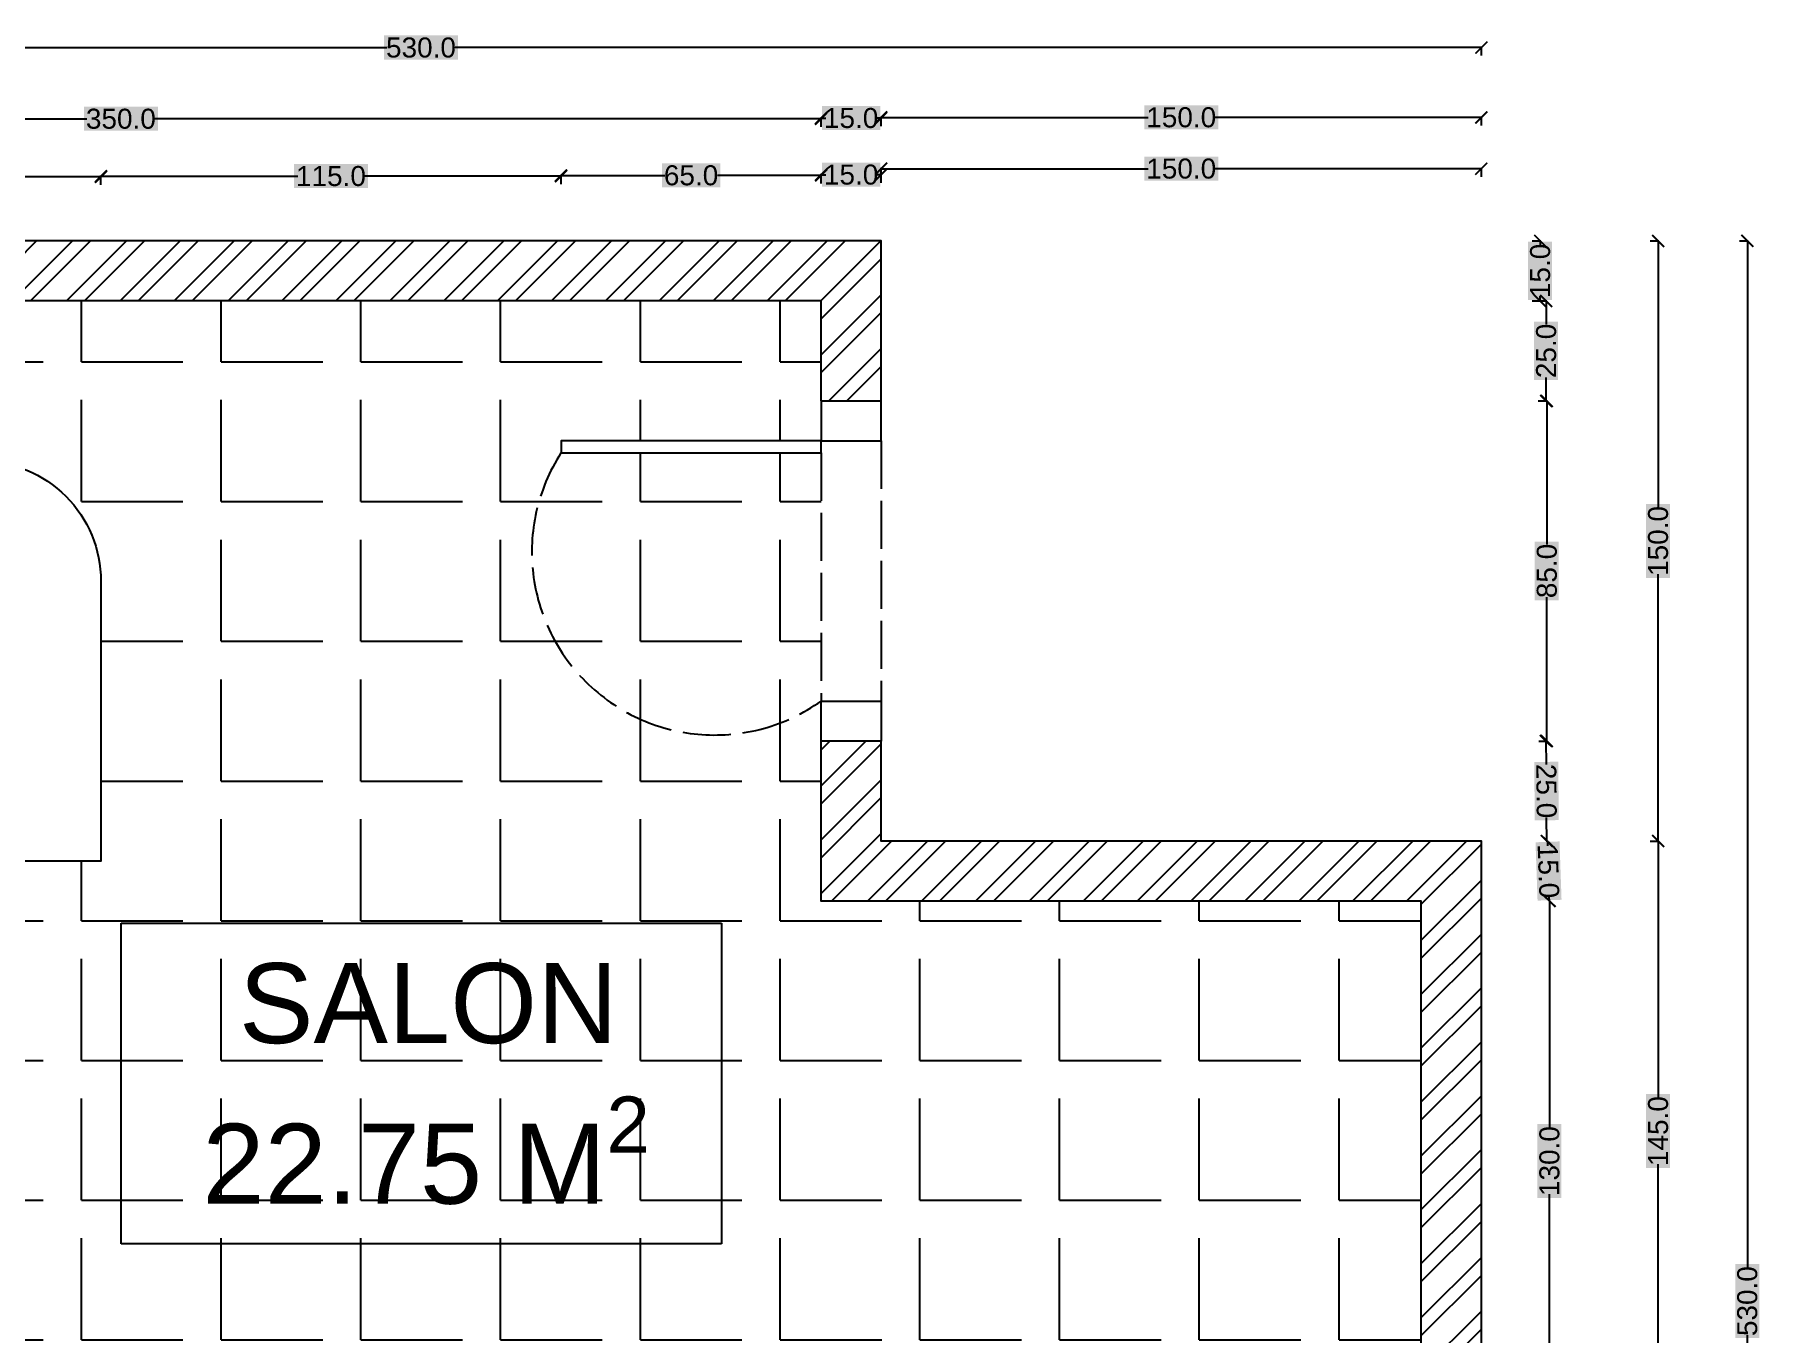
# Model space of a CAD drawing. Header units: millimetres. Extents: x 5337 to 6636, y 4566 to 5864.
# Drawn here: x 6205 to 6636.3, y 4891.1 to 5215.8 of the extents above; entities that cross this region are included whole.
import ezdxf

# ---------------------------------------------------------------- set-up
doc = ezdxf.new("R2010")
doc.units = ezdxf.units.MM
doc.linetypes.add('ACAD_ISO02W100', pattern=[15, 12, -3])
for name, color, linetype in [('duvar', 7, 'Continuous'), ('hatch', 7, 'Continuous'), ('hatch2', 2, 'Continuous'), ('kapı', 1, 'Continuous'), ('tefriş', 7, 'Continuous'), ('text', 7, 'Continuous')]:
    doc.layers.add(name, color=color, linetype=linetype)
doc.styles.get("Standard").update_dxf_attribs({"font": 'arial.ttf'})
doc.dimstyles.new('Copy(2) of Standard', dxfattribs={"dimtxt": 5, "dimasz": 3, "dimexe": 0.18, "dimexo": 0.0625, "dimgap": 0.09, "dimtad": 0, "dimdec": 1, "dimzin": 0, "dimdsep": 46, "dimtxsty": 'Standard', "dimblk": 'ARCHTICK', "dimcen": 0.09, "dimadec": 0, "dimazin": 0, "dimtfac": 1, "dimtdec": 1, "dimtofl": 0, "dimtmove": 0, "dimatfit": 3, "dimfxl": 2, "dimfxlon": 1, "dimtfill": 2, "dimtfillclr": 1, "dimtolj": 1, "dimtzin": 0, "dimarcsym": 0})
pattern_1 = [(0, (0, 0), (0, 34.925), [25.4, -9.525]), (90, (0, 0), (-34.925, 2e-15), [25.4, -9.525])]
pattern_2 = [(45, (700, 0), (-6.735192, 6.735192), []), (45, (704.49, 0), (-6.735192, 6.735192), [])]

# ---------------------------------------------------------------- blocks, each defined once
blk = doc.blocks.new('kapı_2')
at = {"transparency": 33554661}
for p, q in [((5701.55, 5824.23), (5701.55, 5814.23)), ((5716.55, 5814.23), (5716.55, 5824.23)), ((5701.55, 5814.23), (5716.55, 5814.23))]:
    blk.add_line(p, q, dxfattribs=at)
at = {"linetype": 'ACAD_ISO02W100', "transparency": 33554661}
for p, q in [((5701.55, 5811.23), (5701.55, 5749.23)), ((5716.55, 5814.23), (5716.55, 5749.23))]:
    blk.add_line(p, q, dxfattribs=at)
at = {"transparency": 33554661}
for points in [[(5701.55, 5814.23), (5636.55, 5814.23), (5636.55, 5811.23), (5701.55, 5811.23), (5701.55, 5814.23)], [(5701.55, 5739.23), (5701.55, 5749.23), (5716.55, 5749.23), (5716.55, 5739.23)]]:
    blk.add_lwpolyline(points, dxfattribs=at)
at = {"linetype": 'ACAD_ISO02W100', "transparency": 33554661}
blk.add_arc((5675, 5786.47), 45.74, 147.2287, 305.4777, dxfattribs=at)
blk = doc.blocks.new('duvar_2')
for p, q in [((5701.55, 5824.23), (5716.55, 5824.23)), ((5716.55, 5739.23), (5701.55, 5739.23))]:
    blk.add_line(p, q)
for points in [[(5716.55, 5824.23), (5716.55, 5864.23), (5336.55, 5864.23), (5336.55, 5334.23), (5551.55, 5334.23)], [(5701.55, 5824.23), (5701.55, 5849.23), (5351.55, 5849.23)], [(5651.55, 5349.23), (5851.55, 5349.23), (5851.55, 5699.23), (5701.55, 5699.23), (5701.55, 5739.23)], [(5651.55, 5334.23), (5866.55, 5334.23), (5866.55, 5714.23), (5716.55, 5714.23), (5716.55, 5739.23)]]:
    blk.add_lwpolyline(points)
blk = doc.blocks.new('masa_2')
at = {"linetype": 'Continuous'}
for p, q in [((6150.31, 5828.88), (6130.31, 5828.88)), ((6130.31, 5828.88), (6130.31, 5824.88)), ((6150.31, 5824.88), (6150.31, 5828.88)), ((6210.31, 5828.77), (6190.31, 5828.77)), ((6190.31, 5828.77), (6190.31, 5824.77)), ((6210.31, 5824.77), (6210.31, 5828.77)), ((6130.31, 5824.88), (6138.31, 5824.88)), ((6138.31, 5819.78), (6138.31, 5824.88)), ((6138.31, 5824.88), (6142.31, 5824.88)), ((6142.31, 5819.78), (6142.31, 5824.88)), ((6142.31, 5824.88), (6150.31, 5824.88)), ((6190.31, 5824.77), (6198.31, 5824.77)), ((6198.31, 5819.67), (6198.31, 5824.77)), ((6198.31, 5824.77), (6202.31, 5824.77)), ((6202.31, 5819.67), (6202.31, 5824.77)), ((6202.31, 5824.77), (6210.31, 5824.77)), ((6138.85, 5680.03), (6138.89, 5674.93)), ((6142.85, 5680.06), (6142.89, 5674.96)), ((6198.84, 5680.6), (6198.88, 5675.5)), ((6202.84, 5680.63), (6202.88, 5675.53)), ((6130.89, 5674.86), (6138.89, 5674.93)), ((6130.92, 5670.87), (6130.89, 5674.86)), ((6138.89, 5674.93), (6142.89, 5674.96)), ((6142.89, 5674.96), (6150.89, 5675.02)), ((6150.89, 5675.02), (6150.92, 5671.02)), ((6190.88, 5675.44), (6198.88, 5675.5)), ((6190.91, 5671.44), (6190.88, 5675.44)), ((6198.88, 5675.5), (6202.88, 5675.53)), ((6202.88, 5675.53), (6210.88, 5675.59)), ((6210.88, 5675.59), (6210.91, 5671.59)), ((6150.92, 5671.02), (6130.92, 5670.87)), ((6210.91, 5671.59), (6190.91, 5671.44))]:
    blk.add_line(p, q, dxfattribs=at)
blk.add_lwpolyline([(6100.31, 5799.88), (6100.31, 5799.88), (6220.31, 5799.88, -0.414214), (6250.31, 5769.88), (6250.31, 5699.88), (6130.31, 5699.88, -0.414214), (6100.31, 5729.88), (6100.31, 5799.88)], format="xyb", dxfattribs=at)
for centre, radius, start, end in [((6140.31, 5799.88), 20, 0, 180), ((6200.31, 5799.77), 20, 0.3191, 179.6809), ((6140.31, 5799.88), 15, 0, 180), ((6200.31, 5799.77), 15, 0.4255, 179.5745), ((6140.69, 5699.94), 20, 175.6784, 359.8365), ((6140.69, 5699.94), 15, 178.8543, 359.782), ((6200.69, 5700.51), 20, 181.7991, 358.2009), ((6200.69, 5700.51), 15, 182.3991, 357.6009)]:
    blk.add_arc(centre, radius, start, end, dxfattribs=at)
blk = doc.blocks.new('_ArchTick')
at = {"color": 0, "linetype": 'ByBlock', "transparency": 33554661, "const_width": 0.15}
blk.add_lwpolyline([(-0.5, -0.5), (0.5, 0.5)], dxfattribs=at)
blk = doc.blocks.new('*D13')
at = {"color": 0, "linetype": 'Continuous', "lineweight": -2, "transparency": 16777216}
for p, q in [((6071.55, 5179.93), (6071.55, 5180.42)), ((6071.55, 5180.24), (6138.27, 5180.24)), ((6221.55, 5180.24), (6154.83, 5180.24)), ((6221.55, 5178.24), (6221.55, 5180.42))]:
    blk.add_line(p, q, dxfattribs=at)
at = {"layer": 'Defpoints', "color": 0, "linetype": 'Continuous', "transparency": 16777216}
for p in [(6071.55, 5179.86), (6221.55, 5180.24), (6221.55, 5072.83)]:
    blk.add_point(p, dxfattribs=at)
at = {"color": 0, "linetype": 'Continuous', "lineweight": -2, "transparency": 16777216, "xscale": 3, "yscale": 3, "zscale": 3, "rotation": 180}
blk.add_blockref('_ArchTick', (6071.55, 5180.24), dxfattribs=at)
at = {"color": 0, "linetype": 'Continuous', "lineweight": -2, "transparency": 16777216, "xscale": 3, "yscale": 3, "zscale": 3}
blk.add_blockref('_ArchTick', (6221.55, 5180.24), dxfattribs=at)
at = {"color": 0, "linetype": 'Continuous', "transparency": 16777216, "insert": (6146.55, 5180.24), "char_height": 5, "attachment_point": 5, "bg_fill": 1, "box_fill_scale": 1.1, "bg_fill_color": 1, "bg_fill_transparency": 0}
blk.add_mtext('\\A1;150.0', dxfattribs=at)
blk = doc.blocks.new('*D14')
at = {"color": 0, "linetype": 'Continuous', "lineweight": -2, "transparency": 16777216}
for p, q in [((6221.55, 5180.31), (6221.55, 5180.6)), ((6336.55, 5178.42), (6336.55, 5180.6)), ((6221.55, 5180.42), (6270.77, 5180.42)), ((6336.55, 5180.42), (6287.33, 5180.42))]:
    blk.add_line(p, q, dxfattribs=at)
at = {"layer": 'Defpoints', "color": 0, "linetype": 'Continuous', "transparency": 16777216}
for p in [(6221.55, 5180.24), (6336.55, 5180.42), (6336.55, 5114.23)]:
    blk.add_point(p, dxfattribs=at)
at = {"color": 0, "linetype": 'Continuous', "lineweight": -2, "transparency": 16777216, "xscale": 3, "yscale": 3, "zscale": 3, "rotation": 180}
blk.add_blockref('_ArchTick', (6221.55, 5180.42), dxfattribs=at)
at = {"color": 0, "linetype": 'Continuous', "lineweight": -2, "transparency": 16777216, "xscale": 3, "yscale": 3, "zscale": 3}
blk.add_blockref('_ArchTick', (6336.55, 5180.42), dxfattribs=at)
at = {"color": 0, "linetype": 'Continuous', "transparency": 16777216, "insert": (6279.05, 5180.42), "char_height": 5, "attachment_point": 5, "bg_fill": 1, "box_fill_scale": 1.1, "bg_fill_color": 1, "bg_fill_transparency": 0}
blk.add_mtext('\\A1;115.0', dxfattribs=at)
blk = doc.blocks.new('*D15')
at = {"color": 0, "linetype": 'Continuous', "lineweight": -2, "transparency": 16777216}
for p, q in [((6336.55, 5180.49), (6336.55, 5180.78)), ((6336.55, 5180.6), (6362.46, 5180.6)), ((6401.55, 5180.6), (6375.64, 5180.6)), ((6401.55, 5178.6), (6401.55, 5180.78))]:
    blk.add_line(p, q, dxfattribs=at)
at = {"layer": 'Defpoints', "color": 0, "linetype": 'Continuous', "transparency": 16777216}
for p in [(6401.55, 5180.6), (6336.55, 5180.42), (6401.55, 5149.23)]:
    blk.add_point(p, dxfattribs=at)
at = {"color": 0, "linetype": 'Continuous', "lineweight": -2, "transparency": 16777216, "xscale": 3, "yscale": 3, "zscale": 3, "rotation": 180}
blk.add_blockref('_ArchTick', (6336.55, 5180.6), dxfattribs=at)
at = {"color": 0, "linetype": 'Continuous', "lineweight": -2, "transparency": 16777216, "xscale": 3, "yscale": 3, "zscale": 3}
blk.add_blockref('_ArchTick', (6401.55, 5180.6), dxfattribs=at)
at = {"color": 0, "linetype": 'Continuous', "transparency": 16777216, "insert": (6369.05, 5180.6), "char_height": 5, "attachment_point": 5, "bg_fill": 1, "box_fill_scale": 1.1, "bg_fill_color": 1, "bg_fill_transparency": 0}
blk.add_mtext('\\A1;65.0', dxfattribs=at)
blk = doc.blocks.new('*D16')
at = {"color": 0, "linetype": 'Continuous', "lineweight": -2, "transparency": 16777216}
for p, q in [((6401.55, 5180.67), (6401.55, 5180.96)), ((6401.55, 5180.78), (6402.71, 5180.78)), ((6416.55, 5180.78), (6415.39, 5180.78)), ((6416.55, 5178.78), (6416.55, 5180.96))]:
    blk.add_line(p, q, dxfattribs=at)
at = {"layer": 'Defpoints', "color": 0, "linetype": 'Continuous', "transparency": 16777216}
for p in [(6401.55, 5180.6), (6416.55, 5180.78), (6416.55, 5164.23)]:
    blk.add_point(p, dxfattribs=at)
at = {"color": 0, "linetype": 'Continuous', "lineweight": -2, "transparency": 16777216, "xscale": 3, "yscale": 3, "zscale": 3, "rotation": 180}
blk.add_blockref('_ArchTick', (6401.55, 5180.78), dxfattribs=at)
at = {"color": 0, "linetype": 'Continuous', "lineweight": -2, "transparency": 16777216, "xscale": 3, "yscale": 3, "zscale": 3}
blk.add_blockref('_ArchTick', (6416.55, 5180.78), dxfattribs=at)
at = {"color": 0, "linetype": 'Continuous', "transparency": 16777216, "insert": (6409.05, 5180.78), "char_height": 5, "attachment_point": 5, "bg_fill": 1, "box_fill_scale": 1.1, "bg_fill_color": 1, "bg_fill_transparency": 0}
blk.add_mtext('\\A1;15.0', dxfattribs=at)
blk = doc.blocks.new('*D17')
at = {"color": 0, "linetype": 'Continuous', "lineweight": -2, "transparency": 16777216}
for p, q in [((6416.55, 5180.28), (6416.55, 5182.46)), ((6416.55, 5182.28), (6483.27, 5182.28)), ((6566.55, 5182.28), (6499.83, 5182.28)), ((6566.55, 5180.28), (6566.55, 5182.46))]:
    blk.add_line(p, q, dxfattribs=at)
at = {"layer": 'Defpoints', "color": 0, "linetype": 'Continuous', "transparency": 16777216}
for p in [(6566.55, 5182.28), (6416.55, 5179.87), (6566.55, 5014.23)]:
    blk.add_point(p, dxfattribs=at)
at = {"color": 0, "linetype": 'Continuous', "lineweight": -2, "transparency": 16777216, "xscale": 3, "yscale": 3, "zscale": 3, "rotation": 180}
blk.add_blockref('_ArchTick', (6416.55, 5182.28), dxfattribs=at)
at = {"color": 0, "linetype": 'Continuous', "lineweight": -2, "transparency": 16777216, "xscale": 3, "yscale": 3, "zscale": 3}
blk.add_blockref('_ArchTick', (6566.55, 5182.28), dxfattribs=at)
at = {"color": 0, "linetype": 'Continuous', "transparency": 16777216, "insert": (6491.55, 5182.28), "char_height": 5, "attachment_point": 5, "bg_fill": 1, "box_fill_scale": 1.1, "bg_fill_color": 1, "bg_fill_transparency": 0}
blk.add_mtext('\\A1;150.0', dxfattribs=at)
blk = doc.blocks.new('*D19')
at = {"color": 0, "linetype": 'Continuous', "lineweight": -2, "transparency": 16777216}
for p, q in [((6051.55, 5194.62), (6051.55, 5194.92)), ((6051.55, 5194.74), (6218.03, 5194.74)), ((6401.55, 5194.74), (6235.06, 5194.74)), ((6401.55, 5192.74), (6401.55, 5194.92))]:
    blk.add_line(p, q, dxfattribs=at)
at = {"layer": 'Defpoints', "color": 0, "linetype": 'Continuous', "transparency": 16777216}
for p in [(6051.55, 5194.56), (6401.55, 5194.74), (6401.55, 5149.23)]:
    blk.add_point(p, dxfattribs=at)
at = {"color": 0, "linetype": 'Continuous', "lineweight": -2, "transparency": 16777216, "xscale": 3, "yscale": 3, "zscale": 3, "rotation": 180}
blk.add_blockref('_ArchTick', (6051.55, 5194.74), dxfattribs=at)
at = {"color": 0, "linetype": 'Continuous', "lineweight": -2, "transparency": 16777216, "xscale": 3, "yscale": 3, "zscale": 3}
blk.add_blockref('_ArchTick', (6401.55, 5194.74), dxfattribs=at)
at = {"color": 0, "linetype": 'Continuous', "transparency": 16777216, "insert": (6226.55, 5194.74), "char_height": 5, "attachment_point": 5, "bg_fill": 1, "box_fill_scale": 1.1, "bg_fill_color": 1, "bg_fill_transparency": 0}
blk.add_mtext('\\A1;350.0', dxfattribs=at)
blk = doc.blocks.new('*D20')
at = {"color": 0, "linetype": 'Continuous', "lineweight": -2, "transparency": 16777216}
for p, q in [((6401.55, 5194.8), (6401.55, 5195.1)), ((6401.55, 5194.92), (6402.71, 5194.92)), ((6416.55, 5194.92), (6415.39, 5194.92)), ((6416.55, 5192.92), (6416.55, 5195.1))]:
    blk.add_line(p, q, dxfattribs=at)
at = {"layer": 'Defpoints', "color": 0, "linetype": 'Continuous', "transparency": 16777216}
for p in [(6401.55, 5194.74), (6416.55, 5194.92), (6416.55, 5164.23)]:
    blk.add_point(p, dxfattribs=at)
at = {"color": 0, "linetype": 'Continuous', "lineweight": -2, "transparency": 16777216, "xscale": 3, "yscale": 3, "zscale": 3, "rotation": 180}
blk.add_blockref('_ArchTick', (6401.55, 5194.92), dxfattribs=at)
at = {"color": 0, "linetype": 'Continuous', "lineweight": -2, "transparency": 16777216, "xscale": 3, "yscale": 3, "zscale": 3}
blk.add_blockref('_ArchTick', (6416.55, 5194.92), dxfattribs=at)
at = {"color": 0, "linetype": 'Continuous', "transparency": 16777216, "insert": (6409.05, 5194.92), "char_height": 5, "attachment_point": 5, "bg_fill": 1, "box_fill_scale": 1.1, "bg_fill_color": 1, "bg_fill_transparency": 0}
blk.add_mtext('\\A1;15.0', dxfattribs=at)
blk = doc.blocks.new('*D21')
at = {"color": 0, "linetype": 'Continuous', "lineweight": -2, "transparency": 16777216}
for p, q in [((6416.55, 5194.98), (6416.55, 5195.28)), ((6416.55, 5195.1), (6483.27, 5195.1)), ((6566.55, 5195.1), (6499.83, 5195.1)), ((6566.55, 5193.1), (6566.55, 5195.28))]:
    blk.add_line(p, q, dxfattribs=at)
at = {"layer": 'Defpoints', "color": 0, "linetype": 'Continuous', "transparency": 16777216}
for p in [(6416.55, 5194.92), (6566.55, 5195.1), (6566.55, 5014.23)]:
    blk.add_point(p, dxfattribs=at)
at = {"color": 0, "linetype": 'Continuous', "lineweight": -2, "transparency": 16777216, "xscale": 3, "yscale": 3, "zscale": 3, "rotation": 180}
blk.add_blockref('_ArchTick', (6416.55, 5195.1), dxfattribs=at)
at = {"color": 0, "linetype": 'Continuous', "lineweight": -2, "transparency": 16777216, "xscale": 3, "yscale": 3, "zscale": 3}
blk.add_blockref('_ArchTick', (6566.55, 5195.1), dxfattribs=at)
at = {"color": 0, "linetype": 'Continuous', "transparency": 16777216, "insert": (6491.55, 5195.1), "char_height": 5, "attachment_point": 5, "bg_fill": 1, "box_fill_scale": 1.1, "bg_fill_color": 1, "bg_fill_transparency": 0}
blk.add_mtext('\\A1;150.0', dxfattribs=at)
blk = doc.blocks.new('*D22')
at = {"color": 0, "linetype": 'Continuous', "lineweight": -2, "transparency": 16777216}
for p, q in [((6036.55, 5210.54), (6036.55, 5212.72)), ((6036.55, 5212.54), (6293.03, 5212.54)), ((6566.55, 5212.54), (6310.07, 5212.54)), ((6566.55, 5210.54), (6566.55, 5212.72))]:
    blk.add_line(p, q, dxfattribs=at)
at = {"layer": 'Defpoints', "color": 0, "linetype": 'Continuous', "transparency": 16777216}
for p in [(6566.55, 5212.54), (6036.55, 5164.23), (6566.55, 5014.23)]:
    blk.add_point(p, dxfattribs=at)
at = {"color": 0, "linetype": 'Continuous', "lineweight": -2, "transparency": 16777216, "xscale": 3, "yscale": 3, "zscale": 3, "rotation": 180}
blk.add_blockref('_ArchTick', (6036.55, 5212.54), dxfattribs=at)
at = {"color": 0, "linetype": 'Continuous', "lineweight": -2, "transparency": 16777216, "xscale": 3, "yscale": 3, "zscale": 3}
blk.add_blockref('_ArchTick', (6566.55, 5212.54), dxfattribs=at)
at = {"color": 0, "linetype": 'Continuous', "transparency": 16777216, "insert": (6301.55, 5212.54), "char_height": 5, "attachment_point": 5, "bg_fill": 1, "box_fill_scale": 1.1, "bg_fill_color": 1, "bg_fill_transparency": 0}
blk.add_mtext('\\A1;530.0', dxfattribs=at)
blk = doc.blocks.new('*D23')
at = {"color": 0, "linetype": 'Continuous', "lineweight": -2, "transparency": 16777216}
for p, q in [((6579.26, 5164.23), (6581.44, 5164.23)), ((6581.26, 5164.23), (6581.26, 5163.07)), ((6581.26, 5149.23), (6581.26, 5150.39)), ((6579.26, 5149.23), (6581.44, 5149.23))]:
    blk.add_line(p, q, dxfattribs=at)
at = {"layer": 'Defpoints', "color": 0, "linetype": 'Continuous', "transparency": 16777216}
for p in [(6416.55, 5164.23), (6401.55, 5149.23), (6581.26, 5149.23)]:
    blk.add_point(p, dxfattribs=at)
at = {"color": 0, "linetype": 'Continuous', "lineweight": -2, "transparency": 16777216, "xscale": 3, "yscale": 3, "zscale": 3}
for p, rotation in [((6581.26, 5164.23), 90), ((6581.26, 5149.23), 270)]:
    blk.add_blockref('_ArchTick', p, dxfattribs=dict(at, rotation=rotation))
at = {"color": 0, "linetype": 'Continuous', "transparency": 16777216, "insert": (6581.26, 5156.73), "char_height": 5, "attachment_point": 5, "rotation": 90, "bg_fill": 1, "box_fill_scale": 1.1, "bg_fill_color": 1, "bg_fill_transparency": 0}
blk.add_mtext('\\A1;15.0', dxfattribs=at)
blk = doc.blocks.new('*D24')
at = {"color": 0, "linetype": 'Continuous', "lineweight": -2, "transparency": 16777216}
for p, q in [((6581.5, 5149.23), (6582.94, 5149.23)), ((6582.76, 5149.23), (6582.76, 5143.34)), ((6582.76, 5124.23), (6582.76, 5130.11)), ((6580.76, 5124.23), (6582.94, 5124.23))]:
    blk.add_line(p, q, dxfattribs=at)
at = {"layer": 'Defpoints', "color": 0, "linetype": 'Continuous', "transparency": 16777216}
for p in [(6581.44, 5149.23), (6416.55, 5124.23), (6582.76, 5124.23)]:
    blk.add_point(p, dxfattribs=at)
at = {"color": 0, "linetype": 'Continuous', "lineweight": -2, "transparency": 16777216, "xscale": 3, "yscale": 3, "zscale": 3}
for p, rotation in [((6582.76, 5149.23), 90), ((6582.76, 5124.23), 270)]:
    blk.add_blockref('_ArchTick', p, dxfattribs=dict(at, rotation=rotation))
at = {"color": 0, "linetype": 'Continuous', "transparency": 16777216, "insert": (6582.76, 5136.73), "char_height": 5, "attachment_point": 5, "rotation": 90, "bg_fill": 1, "box_fill_scale": 1.1, "bg_fill_color": 1, "bg_fill_transparency": 0}
blk.add_mtext('\\A1;25.0', dxfattribs=at)
blk = doc.blocks.new('*D25')
at = {"color": 0, "linetype": 'Continuous', "lineweight": -2, "transparency": 16777216}
for p, q in [((6582.82, 5124.23), (6583.12, 5124.23)), ((6582.94, 5124.23), (6582.94, 5088.31)), ((6582.94, 5039.23), (6582.94, 5075.15)), ((6580.94, 5039.23), (6583.12, 5039.23))]:
    blk.add_line(p, q, dxfattribs=at)
at = {"layer": 'Defpoints', "color": 0, "linetype": 'Continuous', "transparency": 16777216}
for p in [(6582.76, 5124.23), (6416.55, 5039.23), (6582.94, 5039.23)]:
    blk.add_point(p, dxfattribs=at)
at = {"color": 0, "linetype": 'Continuous', "lineweight": -2, "transparency": 16777216, "xscale": 3, "yscale": 3, "zscale": 3}
for p, rotation in [((6582.94, 5124.23), 90), ((6582.94, 5039.23), 270)]:
    blk.add_blockref('_ArchTick', p, dxfattribs=dict(at, rotation=rotation))
at = {"color": 0, "linetype": 'Continuous', "transparency": 16777216, "insert": (6582.94, 5081.73), "char_height": 5, "attachment_point": 5, "rotation": 90, "bg_fill": 1, "box_fill_scale": 1.1, "bg_fill_color": 1, "bg_fill_transparency": 0}
blk.add_mtext('\\A1;85.0', dxfattribs=at)
blk = doc.blocks.new('*D26')
at = {"color": 0, "linetype": 'Continuous', "lineweight": -2, "transparency": 16777216}
for p, q in [((6582.88, 5039.23), (6582.51, 5039.22)), ((6582.69, 5039.22), (6582.74, 5033.34)), ((6582.92, 5014.22), (6582.87, 5020.11)), ((6583.12, 5014.23), (6582.74, 5014.22))]:
    blk.add_line(p, q, dxfattribs=at)
at = {"layer": 'Defpoints', "color": 0, "linetype": 'Continuous', "transparency": 16777216}
for p in [(6582.94, 5039.23), (6582.92, 5014.22), (6583.18, 5014.23)]:
    blk.add_point(p, dxfattribs=at)
at = {"color": 0, "linetype": 'Continuous', "lineweight": -2, "transparency": 16777216, "xscale": 3, "yscale": 3, "zscale": 3}
for p, rotation in [((6582.69, 5039.22), 90.54354963976046), ((6582.92, 5014.22), 270.5435496397604)]:
    blk.add_blockref('_ArchTick', p, dxfattribs=dict(at, rotation=rotation))
at = {"color": 0, "linetype": 'Continuous', "transparency": 16777216, "insert": (6582.8, 5026.72), "char_height": 5, "attachment_point": 5, "rotation": 270.5435, "bg_fill": 1, "box_fill_scale": 1.1, "bg_fill_color": 1, "bg_fill_transparency": 0}
blk.add_mtext('\\A1;25.0', dxfattribs=at)
blk = doc.blocks.new('*D27')
at = {"color": 0, "linetype": 'Continuous', "lineweight": -2, "transparency": 16777216}
for p, q in [((6582.99, 5014.23), (6583.23, 5014.23)), ((6583.05, 5014.23), (6583.09, 5013.07)), ((6583.58, 4999.23), (6583.54, 5000.39)), ((6583.51, 4999.23), (6583.76, 4999.24))]:
    blk.add_line(p, q, dxfattribs=at)
at = {"layer": 'Defpoints', "color": 0, "linetype": 'Continuous', "transparency": 16777216}
for p in [(6582.92, 5014.22), (6583.45, 4999.23), (6583.58, 4999.23)]:
    blk.add_point(p, dxfattribs=at)
at = {"color": 0, "linetype": 'Continuous', "lineweight": -2, "transparency": 16777216, "xscale": 3, "yscale": 3, "zscale": 3}
for p, rotation in [((6583.05, 5014.23), 91.9945518618993), ((6583.58, 4999.23), 271.9945518618993)]:
    blk.add_blockref('_ArchTick', p, dxfattribs=dict(at, rotation=rotation))
at = {"color": 0, "linetype": 'Continuous', "transparency": 16777216, "insert": (6583.31, 5006.73), "char_height": 5, "attachment_point": 5, "rotation": 271.9946, "bg_fill": 1, "box_fill_scale": 1.1, "bg_fill_color": 1, "bg_fill_transparency": 0}
blk.add_mtext('\\A1;15.0', dxfattribs=at)
blk = doc.blocks.new('*D28')
at = {"color": 0, "linetype": 'Continuous', "lineweight": -2, "transparency": 16777216}
for p, q in [((6583.57, 4999.23), (6583.76, 4999.23)), ((6583.58, 4999.23), (6583.58, 4942.51)), ((6583.58, 4869.23), (6583.58, 4925.95)), ((6581.58, 4869.23), (6583.76, 4869.23))]:
    blk.add_line(p, q, dxfattribs=at)
at = {"layer": 'Defpoints', "color": 0, "linetype": 'Continuous', "transparency": 16777216}
for p in [(6583.51, 4999.23), (6531.55, 4869.23), (6583.58, 4869.23)]:
    blk.add_point(p, dxfattribs=at)
at = {"color": 0, "linetype": 'Continuous', "lineweight": -2, "transparency": 16777216, "xscale": 3, "yscale": 3, "zscale": 3}
for p, rotation in [((6583.58, 4999.23), 90), ((6583.58, 4869.23), 270)]:
    blk.add_blockref('_ArchTick', p, dxfattribs=dict(at, rotation=rotation))
at = {"color": 0, "linetype": 'Continuous', "transparency": 16777216, "insert": (6583.58, 4934.23), "char_height": 5, "attachment_point": 5, "rotation": 90, "bg_fill": 1, "box_fill_scale": 1.1, "bg_fill_color": 1, "bg_fill_transparency": 0}
blk.add_mtext('\\A1;130.0', dxfattribs=at)
blk = doc.blocks.new('*D32')
at = {"color": 0, "linetype": 'Continuous', "lineweight": -2, "transparency": 16777216}
for p, q in [((6608.74, 5164.23), (6610.92, 5164.23)), ((6610.74, 5164.23), (6610.74, 5097.51)), ((6610.74, 5014.23), (6610.74, 5080.94)), ((6608.74, 5014.23), (6610.92, 5014.23))]:
    blk.add_line(p, q, dxfattribs=at)
at = {"layer": 'Defpoints', "color": 0, "linetype": 'Continuous', "transparency": 16777216}
for p in [(6416.55, 5164.23), (6416.55, 5014.23), (6610.74, 5014.23)]:
    blk.add_point(p, dxfattribs=at)
at = {"color": 0, "linetype": 'Continuous', "lineweight": -2, "transparency": 16777216, "xscale": 3, "yscale": 3, "zscale": 3}
for p, rotation in [((6610.74, 5164.23), 90), ((6610.74, 5014.23), 270)]:
    blk.add_blockref('_ArchTick', p, dxfattribs=dict(at, rotation=rotation))
at = {"color": 0, "linetype": 'Continuous', "transparency": 16777216, "insert": (6610.74, 5089.23), "char_height": 5, "attachment_point": 5, "rotation": 90, "bg_fill": 1, "box_fill_scale": 1.1, "bg_fill_color": 1, "bg_fill_transparency": 0}
blk.add_mtext('\\A1;150.0', dxfattribs=at)
blk = doc.blocks.new('*D33')
at = {"color": 0, "linetype": 'Continuous', "lineweight": -2, "transparency": 16777216}
for p, q in [((6609.9, 5014.23), (6610.92, 5014.23)), ((6610.74, 5014.23), (6610.74, 4950.01)), ((6610.74, 4869.23), (6610.74, 4933.44)), ((6608.74, 4869.23), (6610.92, 4869.23))]:
    blk.add_line(p, q, dxfattribs=at)
at = {"layer": 'Defpoints', "color": 0, "linetype": 'Continuous', "transparency": 16777216}
for p in [(6609.83, 5014.23), (6531.55, 4869.23), (6610.74, 4869.23)]:
    blk.add_point(p, dxfattribs=at)
at = {"color": 0, "linetype": 'Continuous', "lineweight": -2, "transparency": 16777216, "xscale": 3, "yscale": 3, "zscale": 3}
for p, rotation in [((6610.74, 5014.23), 90), ((6610.74, 4869.23), 270)]:
    blk.add_blockref('_ArchTick', p, dxfattribs=dict(at, rotation=rotation))
at = {"color": 0, "linetype": 'Continuous', "transparency": 16777216, "insert": (6610.74, 4941.73), "char_height": 5, "attachment_point": 5, "rotation": 90, "bg_fill": 1, "box_fill_scale": 1.1, "bg_fill_color": 1, "bg_fill_transparency": 0}
blk.add_mtext('\\A1;145.0', dxfattribs=at)
blk = doc.blocks.new('*D36')
at = {"color": 0, "linetype": 'Continuous', "lineweight": -2, "transparency": 16777216}
for p, q in [((6631.03, 5164.23), (6633.21, 5164.23)), ((6633.03, 5164.23), (6633.03, 4907.74)), ((6633.03, 4634.23), (6633.03, 4890.71)), ((6631.03, 4634.23), (6633.21, 4634.23))]:
    blk.add_line(p, q, dxfattribs=at)
at = {"layer": 'Defpoints', "color": 0, "linetype": 'Continuous', "transparency": 16777216}
for p in [(6416.55, 5164.23), (6566.55, 4634.23), (6633.03, 4634.23)]:
    blk.add_point(p, dxfattribs=at)
at = {"color": 0, "linetype": 'Continuous', "lineweight": -2, "transparency": 16777216, "xscale": 3, "yscale": 3, "zscale": 3}
for p, rotation in [((6633.03, 5164.23), 90), ((6633.03, 4634.23), 270)]:
    blk.add_blockref('_ArchTick', p, dxfattribs=dict(at, rotation=rotation))
at = {"color": 0, "linetype": 'Continuous', "transparency": 16777216, "insert": (6633.03, 4899.23), "char_height": 5, "attachment_point": 5, "rotation": 90, "bg_fill": 1, "box_fill_scale": 1.1, "bg_fill_color": 1, "bg_fill_transparency": 0}
blk.add_mtext('\\A1;530.0', dxfattribs=at)

msp = doc.modelspace()

# ---------------------------------------------------------------- hatches: boundary and pattern name
at = {"layer": 'hatch', "linetype": 'Continuous', "transparency": 33554661}
h = msp.add_hatch(dxfattribs=at)
h.set_pattern_fill('ANGLE', color=256, scale=5)
h.set_pattern_definition(pattern_1)
h.paths.add_polyline_path([(6051.55, 4649.23), (6251.55, 4649.23), (6261.55, 4649.23), (6261.55, 4644.73), (6341.55, 4644.73), (6341.55, 4649.23), (6351.55, 4649.23), (6551.55, 4649.23), (6551.55, 4999.23), (6401.55, 4999.23), (6401.55, 5039.23), (6401.55, 5049.23, -0.826162), (6336.55, 5111.23), (6336.55, 5114.23), (6401.55, 5114.23), (6401.55, 5124.23), (6401.55, 5149.23), (6051.55, 5149.23)])
h.paths.add_polyline_path([(6136.49, 4864.23), (6136.49, 4859.23, -0.4097), (6131.56, 4854.23), (6131.55, 4854.23, -0.414214), (6136.55, 4849.23), (6136.55, 4804.23), (6136.55, 4754.23), (6136.55, 4709.23, -0.414214), (6131.55, 4704.23, -0.414214), (6136.55, 4699.23), (6136.55, 4694.23, -0.414214), (6131.55, 4689.23), (6071.55, 4689.23), (6071.55, 4869.23), (6131.49, 4869.23, -0.41421)], flags=16)
h.paths.add_polyline_path([(6311.55, 4834.23, -1), (6211.55, 4834.23, -1)], flags=16)
h.paths.add_polyline_path([(6162.15, 4980.78), (6162.12, 4984.78), (6170.12, 4984.84), (6170.08, 4989.94, -0.37837), (6151.94, 5009.23), (6131.93, 5009.23, -0.382156), (6114.08, 4989.4), (6114.12, 4984.3), (6122.12, 4984.36), (6122.15, 4980.36), (6102.15, 4980.21), (6102.12, 4984.21), (6110.12, 4984.27), (6110.08, 4989.37, -0.409219), (6091.99, 5010.79, -0.322108), (6071.55, 5039.23), (6071.55, 5109.23), (6091.55, 5109.23, -0.38517), (6109.55, 5129.13), (6109.55, 5134.23), (6101.55, 5134.23), (6101.55, 5138.23), (6121.55, 5138.23), (6121.55, 5134.23), (6113.55, 5134.23), (6113.55, 5129.13, -0.38517), (6131.55, 5109.23), (6151.55, 5109.23, -0.383572), (6169.55, 5129.01), (6169.55, 5134.11), (6161.55, 5134.11), (6161.55, 5138.11), (6181.55, 5138.11), (6181.55, 5134.11), (6173.55, 5134.11), (6173.55, 5129.01, -0.383572), (6191.55, 5109.23, -0.414217), (6221.55, 5079.23), (6221.55, 5009.23), (6191.92, 5009.23, -0.373999), (6174.08, 4989.97), (6174.12, 4984.87), (6182.12, 4984.93), (6182.15, 4980.93)], flags=16)
h.paths.add_polyline_path([(6301.55, 4834.23, -1), (6221.55, 4834.23, -1)], flags=0)
h.paths.add_polyline_path([(6291.55, 4834.23, -1), (6231.55, 4834.23, -1)], flags=0)
h.paths.add_polyline_path([(6281.55, 4834.23, -1), (6241.55, 4834.23, -1)], flags=0)
h.paths.add_polyline_path([(6271.55, 4834.23, -1), (6251.55, 4834.23, -1)], flags=0)
h.paths.add_polyline_path([(6166.55, 4734.23), (6171.55, 4734.23, -0.414214), (6176.55, 4729.23, -0.414214), (6181.55, 4734.23), (6221.55, 4734.23, -0.414214), (6226.55, 4729.23, -0.414214), (6231.55, 4734.23), (6236.55, 4734.23, -0.414214), (6241.55, 4729.23), (6241.55, 4669.23), (6161.55, 4669.23), (6161.55, 4729.23, -0.414214)], flags=16)
h.paths.add_polyline_path([(6266.55, 4734.23), (6271.55, 4734.23, -0.414214), (6276.55, 4729.23, -0.414214), (6281.55, 4734.23), (6321.55, 4734.23, -0.414214), (6326.55, 4729.23, -0.414214), (6331.55, 4734.23), (6336.55, 4734.23, -0.414214), (6341.55, 4729.23), (6341.55, 4669.23), (6261.55, 4669.23), (6261.55, 4729.23, -0.414214)], flags=16)
h.paths.add_polyline_path([(6445.55, 4850.23), (6451.55, 4850.23), (6451.55, 4869.23), (6531.55, 4869.23), (6531.55, 4789.23), (6531.55, 4749.23), (6531.55, 4719.23), (6451.55, 4719.23), (6451.55, 4738.23), (6445.55, 4738.23), (6445.55, 4750.23), (6451.55, 4750.23), (6451.55, 4788.23), (6445.55, 4788.23), (6445.55, 4800.23), (6451.55, 4800.23), (6451.55, 4838.23), (6445.55, 4838.23)], flags=16)
h.paths.add_polyline_path([(6221.65, 4998.71), (6221.65, 4914.6), (6381.62, 4914.6), (6381.62, 4998.71)], flags=24)
at = {"layer": 'hatch', "linetype": 'Continuous'}
h = msp.add_hatch(dxfattribs=at)
h.set_pattern_fill('ANGLE', color=256, scale=5)
h.set_pattern_definition(pattern_1)
h.paths.add_polyline_path([(6401.55, 5049.23), (6401.55, 5111.23), (6336.55, 5111.23, 0.826162)])
at = {"layer": 'hatch2', "linetype": 'Continuous'}
h = msp.add_hatch(dxfattribs=at)
h.set_pattern_fill('ANSI32', color=256)
h.set_pattern_definition(pattern_2)
h.paths.add_polyline_path([(6401.55, 5149.23), (6401.55, 5124.23), (6416.55, 5124.23), (6416.55, 5164.23), (6036.55, 5164.23), (6036.55, 4634.23), (6251.55, 4634.23), (6251.55, 4649.23), (6051.55, 4649.23), (6051.55, 5149.23)])
h = msp.add_hatch(dxfattribs=at)
h.set_pattern_fill('ANSI32', color=256)
h.set_pattern_definition(pattern_2)
h.paths.add_polyline_path([(6416.55, 5014.23), (6416.55, 5039.23), (6401.55, 5039.23), (6401.55, 4999.23), (6551.55, 4999.23), (6551.55, 4649.23), (6351.55, 4649.23), (6351.55, 4634.23), (6566.55, 4634.23), (6566.55, 5014.23)])

# ---------------------------------------------------------------- block references
at = {"layer": 'duvar', "linetype": 'Continuous'}
msp.add_blockref('duvar_2', (700, -700), dxfattribs=at)
at = {"layer": 'kapı', "linetype": 'Continuous'}
msp.add_blockref('kapı_2', (700, -700), dxfattribs=at)
at = {"layer": 'tefriş', "linetype": 'Continuous'}
msp.add_blockref('masa_2', (-28.76, -690.66), dxfattribs=at)

# ---------------------------------------------------------------- texts
at = {"layer": 'text', "linetype": 'Continuous', "transparency": 33554661, "insert": (6236.65, 4983.71), "char_height": 20, "attachment_point": 1, "bg_fill": 16}
msp.add_mtext_dynamic_manual_height_columns('\\A1;\\pi19.39578;SALON\\P\\pi10.27777;22.75 M{\\H0.7x;\\S2^ ;}', width=129.9648, gutter_width=12.5, heights=[0], dxfattribs=at)

# ---------------------------------------------------------------- dimensions: what is measured, and where the dimension line sits
at = {"linetype": 'Continuous', "transparency": 33554661}
for base, p1, p2, picture, middle in [((6566.55, 5212.54), (6036.55, 5164.23), (6566.55, 5014.23), '*D22', (6301.55, 5212.54)), ((6401.55, 5194.74), (6051.55, 5194.56), (6401.55, 5149.23), '*D19', (6226.55, 5194.74)), ((6416.55, 5194.92), (6401.55, 5194.74), (6416.55, 5164.23), '*D20', (6409.05, 5194.92)), ((6566.55, 5195.1), (6416.55, 5194.92), (6566.55, 5014.23), '*D21', (6491.55, 5195.1)), ((6566.55, 5182.28), (6416.55, 5179.87), (6566.55, 5014.23), '*D17', (6491.55, 5182.28)), ((6221.55, 5180.24), (6071.55, 5179.86), (6221.55, 5072.83), '*D13', (6146.55, 5180.24)), ((6336.55, 5180.42), (6221.55, 5180.24), (6336.55, 5114.23), '*D14', (6279.05, 5180.42)), ((6401.55, 5180.6), (6336.55, 5180.42), (6401.55, 5149.23), '*D15', (6369.05, 5180.6)), ((6416.55, 5180.78), (6401.55, 5180.6), (6416.55, 5164.23), '*D16', (6409.05, 5180.78))]:
    dim = msp.add_linear_dim(base=base, p1=p1, p2=p2, dimstyle='Copy(2) of Standard', dxfattribs=at)
    dim.commit()
    dim.dimension.update_dxf_attribs({"geometry": picture, "text_midpoint": middle})
for base, p1, p2, picture, middle in [((6581.26, 5149.23), (6416.55, 5164.23), (6401.55, 5149.23), '*D23', (6581.26, 5156.73)), ((6610.74, 5014.23), (6416.55, 5164.23), (6416.55, 5014.23), '*D32', (6610.74, 5089.23)), ((6633.03, 4634.23), (6416.55, 5164.23), (6566.55, 4634.23), '*D36', (6633.03, 4899.23)), ((6582.76, 5124.23), (6581.44, 5149.23), (6416.55, 5124.23), '*D24', (6582.76, 5136.73)), ((6582.94, 5039.23), (6582.76, 5124.23), (6416.55, 5039.23), '*D25', (6582.94, 5081.73)), ((6610.74, 4869.23), (6609.83, 5014.23), (6531.55, 4869.23), '*D33', (6610.74, 4941.73)), ((6583.58, 4869.23), (6583.51, 4999.23), (6531.55, 4869.23), '*D28', (6583.58, 4934.23))]:
    dim = msp.add_linear_dim(base=base, p1=p1, p2=p2, angle=90, dimstyle='Copy(2) of Standard', dxfattribs=at)
    dim.commit()
    dim.dimension.update_dxf_attribs({"geometry": picture, "text_midpoint": middle})
for p1, p2, distance, picture, middle in [((6582.94, 5039.23), (6583.18, 5014.23), -0.25, '*D26', (6582.8, 5026.72)), ((6582.92, 5014.22), (6583.45, 4999.23), 0.13, '*D27', (6583.31, 5006.73))]:
    dim = msp.add_aligned_dim(p1=p1, p2=p2, distance=distance, dimstyle='Copy(2) of Standard', dxfattribs=at)
    dim.commit()
    dim.dimension.update_dxf_attribs({"geometry": picture, "text_midpoint": middle})

doc.saveas('drawing.dxf')
